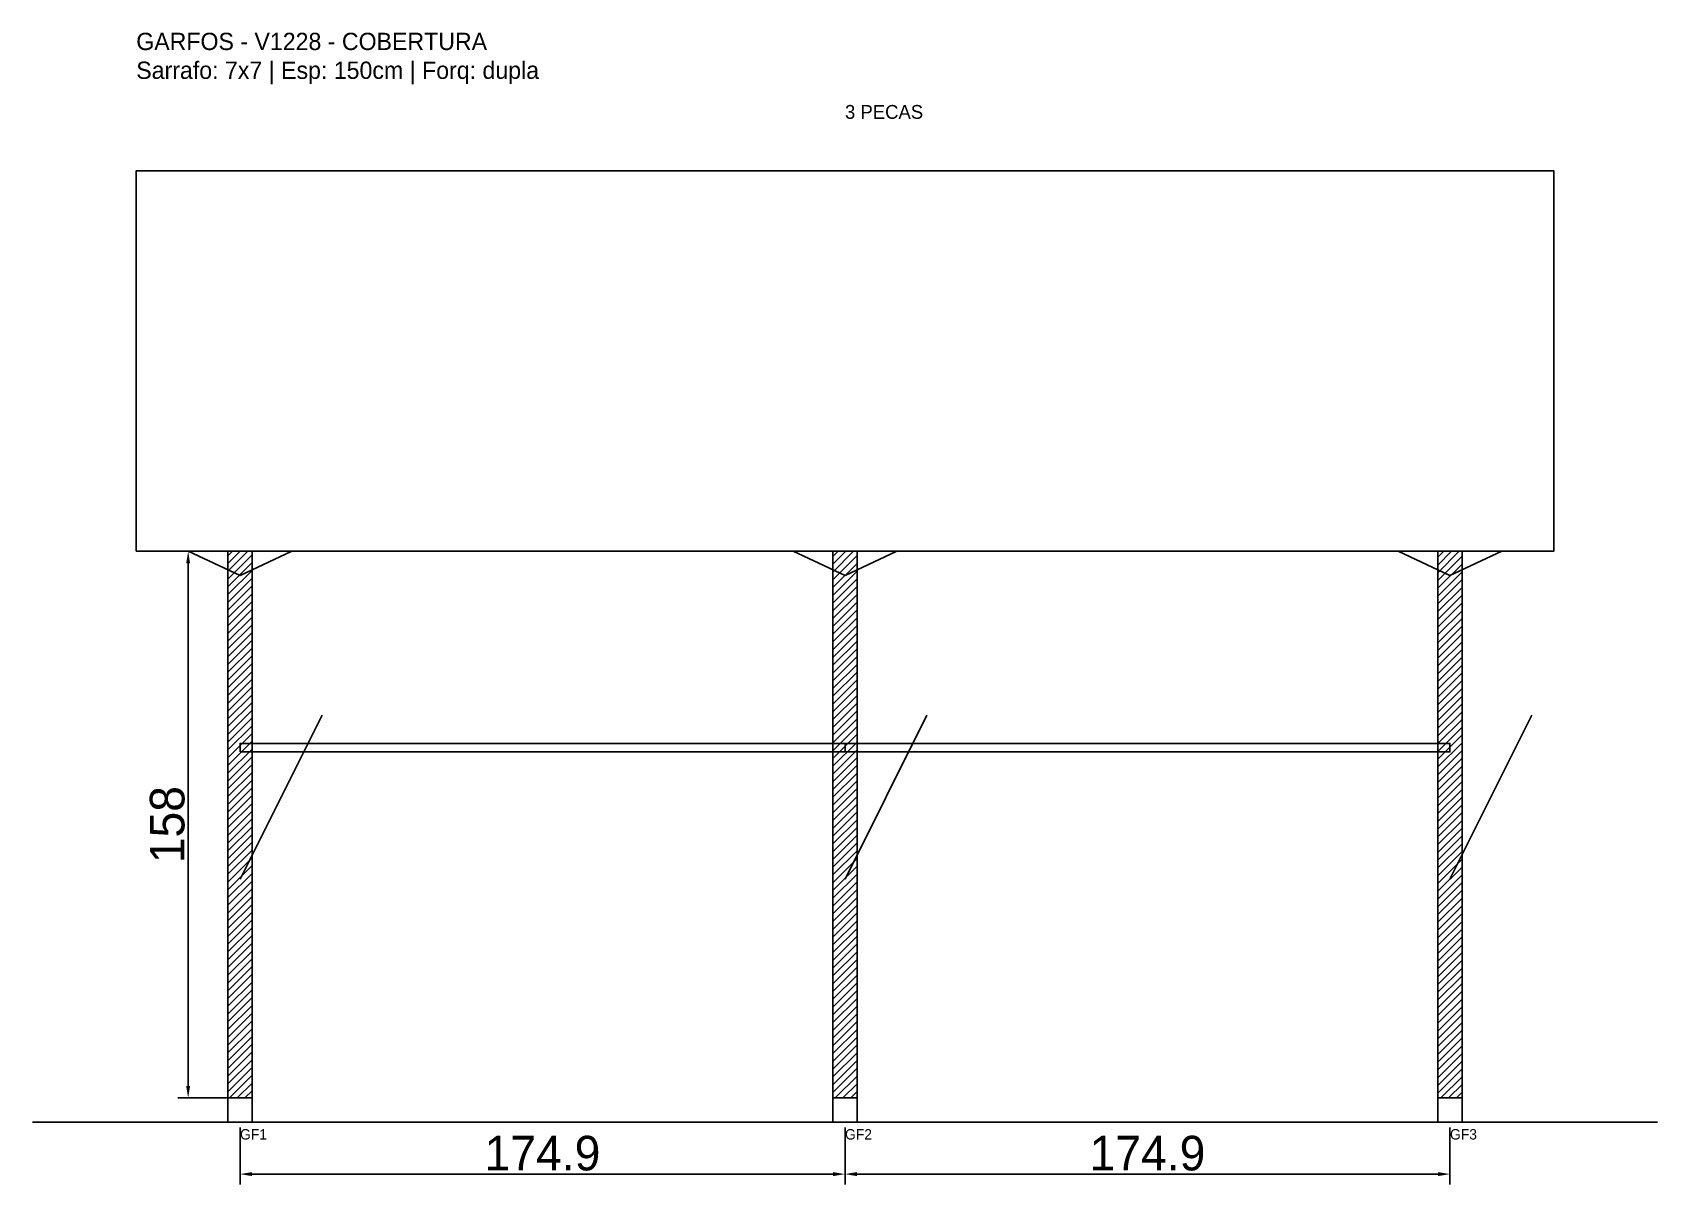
# Model space of a CAD drawing. Header units: metres. Extents: x -30 to 440, y -25 to 308.
import ezdxf

# ---------------------------------------------------------------- set-up
doc = ezdxf.new("R2010")
doc.units = ezdxf.units.M
for name, color, linetype in [('BARRA_ANCORAGEM', 1, 'Continuous'), ('COTA', 241, 'Continuous'), ('GARFOS OK', 3, 'Continuous'), ('NOME DA VIGA', 6, 'Continuous'), ('SARR_7x7', 40, 'Continuous'), ('TIRAS REESCORAMENTO', 252, 'Continuous'), ('VIGAS', 3, 'Continuous')]:
    doc.layers.add(name, color=color, linetype=linetype)
doc.dimstyles.new('EZ DXF', dxfattribs={"dimtxt": 10, "dimasz": 3.5, "dimexe": 3, "dimexo": 1.5, "dimgap": 1, "dimtad": 1, "dimdec": 1, "dimdsep": 46, "dimcen": 2.5, "dimazin": 3, "dimtfac": 1, "dimtmove": 0, "dimatfit": 3})

msp = doc.modelspace()

# ---------------------------------------------------------------- hatches: boundary and pattern name
at = {"layer": 'COTA'}
h = msp.add_hatch(dxfattribs=at)
h.set_pattern_fill('ANSI31', scale=0.5)
h.paths.add_polyline_path([(26.5, 0), (33.5, 0), (33.5, 158), (26.5, 158)])
h = msp.add_hatch(dxfattribs=at)
h.set_pattern_fill('ANSI31', scale=0.5)
h.paths.add_polyline_path([(201.403855, 0), (208.403855, 0), (208.403855, 158), (201.403855, 158)])
h = msp.add_hatch(dxfattribs=at)
h.set_pattern_fill('ANSI31', scale=0.5)
h.paths.add_polyline_path([(376.30771, 0), (383.30771, 0), (383.30771, 158), (376.30771, 158)])

# ---------------------------------------------------------------- linework, layer by layer
at = {"layer": 'BARRA_ANCORAGEM'}
for p, q in [((30, 63.2), (53.7, 110.6)), ((204.903855, 63.2), (228.603855, 110.6)), ((379.80771, 63.2), (403.50771, 110.6))]:
    msp.add_line(p, q, dxfattribs=at)
at = {"layer": 'GARFOS OK'}
for p, q in [((30, 151), (15, 158)), ((15, 158), (45, 158)), ((30, 151), (45, 158)), ((204.903855, 151), (189.903855, 158)), ((189.903855, 158), (219.903855, 158)), ((204.903855, 151), (219.903855, 158)), ((379.80771, 151), (364.80771, 158)), ((364.80771, 158), (394.80771, 158)), ((379.80771, 151), (394.80771, 158))]:
    msp.add_line(p, q, dxfattribs=at)
at = {"layer": 'GARFOS OK', "linetype": 'CONTINUOUS'}
msp.add_line((-30, -7), (439.80771, -7), dxfattribs=at)
at = {"layer": 'GARFOS OK'}
for points in [[(26.5, 0), (33.5, 0), (33.5, 158), (26.5, 158), (26.5, 0)], [(201.403855, 0), (208.403855, 0), (208.403855, 158), (201.403855, 158), (201.403855, 0)], [(376.30771, 0), (383.30771, 0), (383.30771, 158), (376.30771, 158), (376.30771, 0)]]:
    msp.add_lwpolyline(points, dxfattribs=at)
at = {"layer": 'SARR_7x7'}
for points in [[(26.5, -7), (33.5, -7), (33.5, 0), (26.5, 0), (26.5, -7)], [(201.403855, -7), (208.403855, -7), (208.403855, 0), (201.403855, 0), (201.403855, -7)], [(376.30771, -7), (383.30771, -7), (383.30771, 0), (376.30771, 0), (376.30771, -7)]]:
    msp.add_lwpolyline(points, dxfattribs=at)
at = {"layer": 'TIRAS REESCORAMENTO'}
for points in [[(30, 100), (204.903855, 100), (204.903855, 102.5), (30, 102.5), (30, 100)], [(204.903855, 100), (379.80771, 100), (379.80771, 102.5), (204.903855, 102.5), (204.903855, 100)]]:
    msp.add_lwpolyline(points, dxfattribs=at)
at = {"layer": 'VIGAS'}
msp.add_lwpolyline([(0, 158), (409.80771, 158), (409.80771, 268), (0, 268), (0, 158)], dxfattribs=at)

# ---------------------------------------------------------------- texts
at = {"layer": 'NOME DA VIGA'}
for s, height, p in [('3 PECAS', 4, (204.903855, 283)), ('GF1', 3, (30, -12)), ('GF2', 3, (204.903855, -12)), ('GF3', 3, (379.80771, -12))]:
    msp.add_text(s, height=height, dxfattribs=at).set_placement(p)
at = {"layer": 'NOME DA VIGA', "insert": (0, 293), "char_height": 5, "attachment_point": 7}
msp.add_mtext('GARFOS - V1228 - COBERTURA\\PSarrafo: 7x7 | Esp: 150cm | Forq: dupla', dxfattribs=at)

# ---------------------------------------------------------------- dimensions: what is measured, and where the dimension line sits
at = {"layer": 'COTA'}
msp.add_linear_dim(base=(15, 0), p1=(30, 0), p2=(30, 158), angle=90, dimstyle='EZ DXF', dxfattribs=at).render()
for base, p1, p2 in [((30, -22), (30, -7), (204.903855, -7)), ((204.903855, -22), (204.903855, -7), (379.80771, -7))]:
    msp.add_linear_dim(base=base, p1=p1, p2=p2, dimstyle='EZ DXF', dxfattribs=at).render()

doc.saveas('drawing.dxf')
